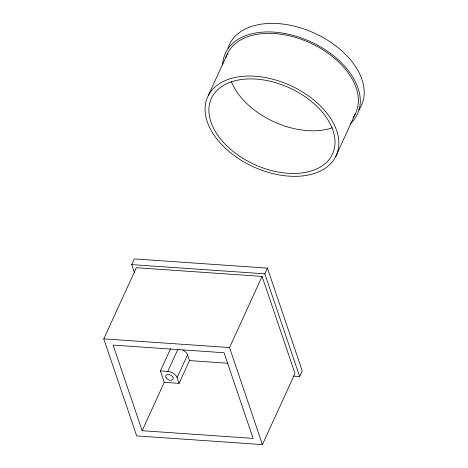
<?xml version="1.0" encoding="UTF-8"?>
<svg xmlns="http://www.w3.org/2000/svg" width="468" height="468" viewBox="0 0 468 468"><rect width="100%" height="100%" fill="white"/><g stroke="black" fill="none" stroke-linecap="round" stroke-linejoin="round"><path stroke-width="0.7" d="M208.237 95.659L227.776 52.972M134.497 272.885L131.689 264.613L134.298 258.921L267.427 268.123L302.258 370.878L299.655 376.57L293.108 376.12M103.785 338.861L136.358 267.719L262.092 276.412L294.986 373.458L262.419 444.6L136.679 435.907L103.785 338.861L229.525 347.554L262.419 444.6M182.772 349.959A8.079 5.107 24.6 0 1 187.557 354.838L189.505 360.594L179.086 383.356L164.291 382.333L160.419 370.919L170.545 348.8M160.419 370.919L167.76 371.422L177.887 349.309M142.143 430.706L113.116 345.08L224.061 352.749L253.089 438.381L142.143 430.706L164.362 382.175M179.086 383.356L177.132 377.606L187.557 354.838M229.525 347.554L262.092 276.412M299.655 376.57L264.824 273.815L267.427 268.123M335.679 156.716A70.674 44.671 24.6 0 0 257.728 76.465A70.674 44.671 24.6 0 0 222.464 145.378A70.674 44.671 24.6 0 0 335.679 156.716L355.224 114.028M131.689 264.613L264.824 273.815M189.218 360.571L227.647 363.232M167.76 371.422A8.079 5.107 24.6 0 1 177.132 377.606M227.963 48.245A72.692 45.946 24.6 0 1 315.83 33.795A72.692 45.946 24.6 0 1 358.687 110.079M222.704 65.07A72.692 45.946 24.6 0 1 310.787 41.804A72.692 45.946 24.6 0 1 350.234 123.692M225.927 57.523A70.674 44.671 24.6 0 1 309.845 42.775A70.674 44.671 24.6 0 1 354.194 115.871M353.82 116.468A70.674 44.671 24.6 0 1 353.024 117.638M332.303 127.782A66.637 42.114 24.6 0 1 231.268 81.432M166.158 377.887A4.037 2.551 24.6 0 0 172.78 379.595A4.037 2.551 24.6 0 0 169.504 374.704A4.037 2.551 24.6 0 0 166.158 377.887M226.155 145.156A66.637 42.114 24.6 0 0 332.415 154.212A66.637 42.114 24.6 0 0 257.306 79.191A66.637 42.114 24.6 0 0 226.155 145.156"/></g></svg>
